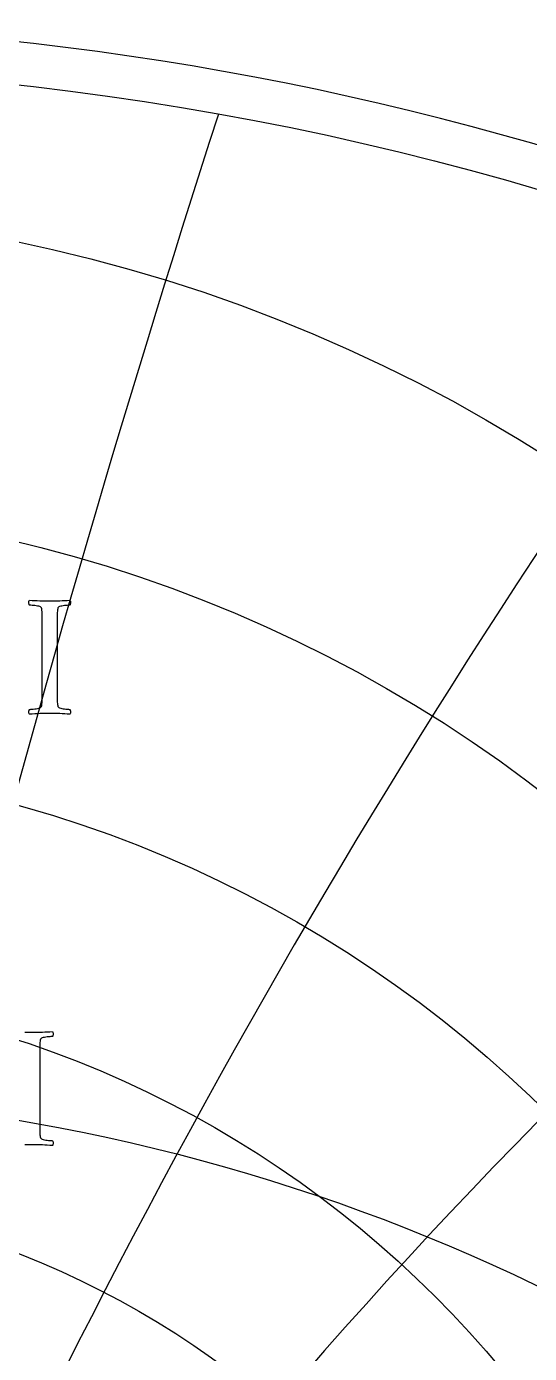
# Model space of a CAD drawing. Header units: millimetres. Extents: x -69 to 69, y -69 to 71.
# Drawn here: x 7.7 to 19.28, y 38.78 to 69.34 of the extents above; entities that cross this region are included whole.
import ezdxf

# ---------------------------------------------------------------- set-up
doc = ezdxf.new("R2010")
doc.units = ezdxf.units.MM
for name, color, linetype in [('CUT_OUTER', 1, 'Continuous'), ('ENGRAVE', 7, 'Continuous'), ('ENGRAVE_FINE', 8, 'Continuous'), ('TEXT', 5, 'Continuous')]:
    doc.layers.add(name, color=color, linetype=linetype)

msp = doc.modelspace()

# ---------------------------------------------------------------- linework, layer by layer
at = {"layer": 'CUT_OUTER'}
msp.add_arc((-0.0002, -0.0002), 69.3899, 142.382592, 87.802904, dxfattribs=at)
at = {"layer": 'ENGRAVE'}
for centre, radius in [((0, 0), 68.4), ((0, 28.424), 36.7224), ((0, 26.228), 32.1226), ((0, 24.4499), 27.9737), ((0, 23.0047), 24.1772), ((0, 0), 44.7739), ((0, 21.8307), 20.6582)]:
    msp.add_circle(centre, radius, dxfattribs=at)
for centre, radius, start, end in [((0, 31.1576), 41.9068, 131.64088, 48.35912), ((0, 34.6003), 47.863, 158.93428, 21.06572), ((0, 39.0076), 54.8629, 178.03137, 1.96863)]:
    msp.add_arc(centre, radius, start, end, dxfattribs=at)
at = {"layer": 'ENGRAVE_FINE'}
for centre, radius, start, end in [((359.1049, -44.7739), 364.6446, 162.097312, 175.849134), ((359.1049, -44.7739), 364.6446, 162.097312, 175.849134), ((-173.9699, -44.7739), 185.1349, 8.354592, 35.979906), ((-173.9699, -44.7739), 185.1349, 8.354592, 35.979906), ((173.9699, -44.7739), 185.1349, 144.020094, 171.645408), ((173.9699, -44.7739), 185.1349, 144.020094, 171.645408), ((-109.6732, -44.7739), 126.6398, 12.666469, 54.396525), ((-109.6732, -44.7739), 126.6398, 12.666469, 54.396525), ((109.6732, -44.7739), 126.6398, 125.603475, 167.333531), ((109.6732, -44.7739), 126.6398, 125.603475, 167.333531), ((-75.4617, -44.7739), 98.5082, 17.146853, 73.284845), ((-75.4617, -44.7739), 98.5082, 17.146853, 73.284845), ((75.4617, -44.7739), 98.5082, 106.715155, 162.853147), ((75.4617, -44.7739), 98.5082, 106.715155, 162.853147)]:
    msp.add_arc(centre, radius, start, end, dxfattribs=at)
at = {"layer": 'TEXT'}
msp.add_lwpolyline([(8.2339, 56.1073), (8.2922, 56.1077), (8.3497, 56.1088), (8.4065, 56.1107), (8.4625, 56.1134), (8.5187, 56.1163), (8.5762, 56.1189), (8.635, 56.1213), (8.6951, 56.1235), (8.702, 56.1139), (8.7067, 56.1012), (8.7091, 56.0856), (8.7092, 56.0669), (8.7076, 56.0482), (8.7047, 56.0325), (8.7005, 56.0198), (8.6951, 56.0102), (8.6804, 56.0099), (8.6607, 56.0087), (8.6359, 56.0068), (8.6061, 56.0042), (8.5742, 56.0007), (8.5434, 55.9966), (8.5135, 55.9916), (8.4847, 55.986), (8.4594, 55.9791), (8.4402, 55.9708), (8.4271, 55.9609), (8.42, 55.9496), (8.4146, 55.9278), (8.4104, 55.903), (8.4075, 55.8752), (8.4058, 55.8444), (8.405, 55.8113), (8.4043, 55.7766), (8.4039, 55.7405), (8.4038, 55.7028), (8.4038, 55.6967), (8.4038, 55.6907), (8.4038, 55.6846), (8.4038, 55.6785), (8.4038, 55.6725), (8.4038, 55.6664), (8.4038, 55.6603), (8.4038, 55.6543), (8.4038, 53.9674), (8.4038, 53.9614), (8.4038, 53.9553), (8.4038, 53.9492), (8.4038, 53.9432), (8.4038, 53.9371), (8.4038, 53.931), (8.4038, 53.9249), (8.4038, 53.9189), (8.4039, 53.8813), (8.4043, 53.8456), (8.405, 53.8116), (8.4058, 53.7793), (8.4075, 53.7494), (8.4104, 53.7222), (8.4146, 53.6978), (8.42, 53.6762), (8.4271, 53.6663), (8.4402, 53.657), (8.4594, 53.6481), (8.4847, 53.6398), (8.5135, 53.6323), (8.5434, 53.6261), (8.5742, 53.6212), (8.6061, 53.6175), (8.6359, 53.6149), (8.6607, 53.613), (8.6804, 53.6118), (8.6951, 53.6114), (8.7005, 53.6018), (8.7047, 53.5892), (8.7076, 53.5735), (8.7092, 53.5548), (8.7091, 53.5361), (8.7067, 53.5204), (8.702, 53.5078), (8.6951, 53.4982), (8.635, 53.5021), (8.5762, 53.5058), (8.5187, 53.5092), (8.4625, 53.5123), (8.4065, 53.515), (8.3497, 53.5169), (8.2922, 53.518), (8.2339, 53.5184), (8.177, 53.518), (8.1197, 53.5169), (8.0618, 53.515), (8.0034, 53.5123), (7.9444, 53.5092), (7.885, 53.5058), (7.8251, 53.5021), (7.7647, 53.4982), (7.7577, 53.5078), (7.7531, 53.5204), (7.7507, 53.5361), (7.7505, 53.5548), (7.7522, 53.5735), (7.7551, 53.5892), (7.7593, 53.6018), (7.7647, 53.6114), (7.7794, 53.6118), (7.7991, 53.613), (7.8238, 53.6149), (7.8537, 53.6175), (7.8857, 53.6212), (7.9169, 53.6261), (7.9474, 53.6323), (7.9771, 53.6398), (8.003, 53.6481), (8.0221, 53.657), (8.0343, 53.6663), (8.0398, 53.6762), (8.047, 53.7022), (8.0524, 53.7318), (8.0561, 53.7649), (8.058, 53.8016), (8.0588, 53.8408), (8.0595, 53.8815), (8.0599, 53.9237), (8.06, 53.9674), (8.06, 55.6543), (8.0599, 55.6981), (8.0595, 55.7407), (8.0588, 55.7821), (8.058, 55.8221), (8.0561, 55.8597), (8.0524, 55.8934), (8.047, 55.9234), (8.0398, 55.9496), (8.0343, 55.9609), (8.0221, 55.9708), (8.003, 55.9791), (7.9771, 55.986), (7.9474, 55.9916), (7.9169, 55.9966), (7.8857, 56.0007), (7.8537, 56.0042), (7.8238, 56.0068), (7.7991, 56.0087), (7.7794, 56.0099), (7.7647, 56.0102), (7.7593, 56.0198), (7.7551, 56.0325), (7.7522, 56.0482), (7.7505, 56.0669), (7.7507, 56.0856), (7.7531, 56.1012), (7.7577, 56.1139), (7.7647, 56.1235), (7.8251, 56.1213), (7.885, 56.1189), (7.9444, 56.1163), (8.0034, 56.1134), (8.0618, 56.1107), (8.1197, 56.1088), (8.177, 56.1077), (8.2339, 56.1073)], close=True, dxfattribs=at)
msp.add_lwpolyline([(7.6613, 46.1761), (7.7192, 46.1742), (7.7766, 46.173), (7.8335, 46.1727), (7.8335, 46.1727), (7.8917, 46.173), (7.9492, 46.1742), (8.006, 46.1761), (8.062, 46.1787), (8.1183, 46.1816), (8.1758, 46.1843), (8.2346, 46.1867), (8.2946, 46.1888), (8.3016, 46.1792), (8.3062, 46.1666), (8.3086, 46.1509), (8.3088, 46.1322), (8.3071, 46.1135), (8.3042, 46.0978), (8.3, 46.0852), (8.2946, 46.0756), (8.2799, 46.0752), (8.2602, 46.0741), (8.2354, 46.0722), (8.2056, 46.0695), (8.1738, 46.0661), (8.1429, 46.0619), (8.1131, 46.057), (8.0843, 46.0513), (8.059, 46.0445), (8.0398, 46.0361), (8.0266, 46.0263), (8.0195, 46.0149), (8.0141, 45.9931), (8.0099, 45.9684), (8.007, 45.9406), (8.0054, 45.9097), (8.0045, 45.8766), (8.0039, 45.842), (8.0035, 45.8058), (8.0034, 45.7681), (8.0034, 45.7621), (8.0034, 45.756), (8.0034, 45.7499), (8.0034, 45.7439), (8.0034, 45.7378), (8.0034, 45.7317), (8.0034, 45.7257), (8.0034, 45.7196), (8.0034, 44.0328), (8.0034, 44.0267), (8.0034, 44.0206), (8.0034, 44.0146), (8.0034, 44.0085), (8.0034, 44.0024), (8.0034, 43.9964), (8.0034, 43.9903), (8.0034, 43.9842), (8.0035, 43.9467), (8.0039, 43.9109), (8.0045, 43.8769), (8.0054, 43.8447), (8.007, 43.8147), (8.0099, 43.7875), (8.0141, 43.7631), (8.0195, 43.7415), (8.0266, 43.7317), (8.0398, 43.7223), (8.059, 43.7134), (8.0843, 43.7051), (8.1131, 43.6976), (8.1429, 43.6915), (8.1738, 43.6865), (8.2056, 43.6829), (8.2354, 43.6802), (8.2602, 43.6783), (8.2799, 43.6772), (8.2946, 43.6768), (8.3, 43.6672), (8.3042, 43.6545), (8.3071, 43.6389), (8.3088, 43.6202), (8.3086, 43.6014), (8.3062, 43.5858), (8.3016, 43.5731), (8.2946, 43.5635), (8.2346, 43.5674), (8.1758, 43.5711), (8.1183, 43.5745), (8.062, 43.5777), (8.006, 43.5803), (7.9492, 43.5822), (7.8917, 43.5834), (7.8335, 43.5837), (7.7766, 43.5834), (7.7192, 43.5822), (7.6613, 43.5803)], dxfattribs=at)

doc.saveas('drawing.dxf')
